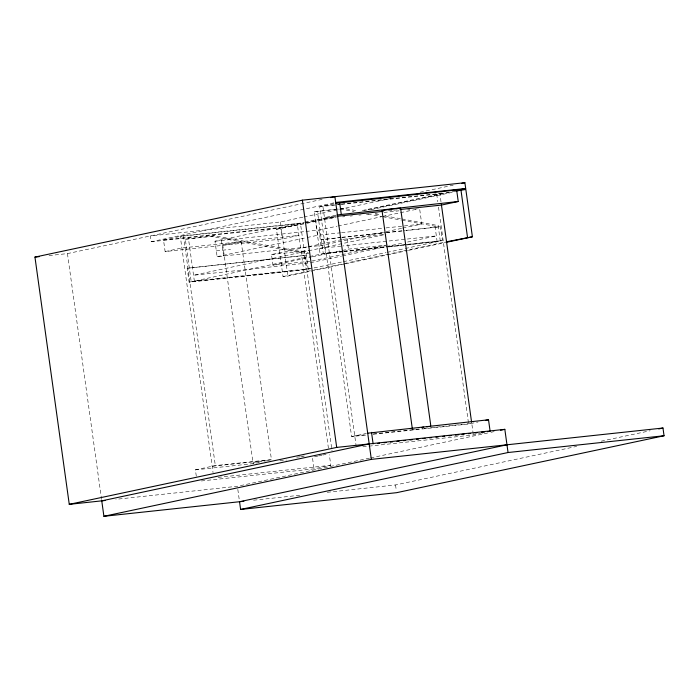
<?xml version="1.0" encoding="UTF-8"?>
<svg xmlns="http://www.w3.org/2000/svg" width="699" height="699" viewBox="0 0 699 699"><rect width="100%" height="100%" fill="white"/><g stroke="black" fill="none" stroke-linecap="round" stroke-linejoin="round"><path stroke-width="0.52" stroke-dasharray="3.5 2.62" d="M49.035 255.581L67.454 253.597L323.165 199.163M302.789 217.206L280.395 221.976L150.39 235.947L151.194 241.74L335.695 202.465M165.121 251.561L181.889 247.996L298.892 235.414L282.125 238.988L165.121 251.561L163.514 239.975L183.426 235.738L300.43 223.156L332.025 450.864M365.691 435.075L351.606 436.587L319.705 206.721L334.384 203.601M185.314 239.224L211.308 236.428L306.066 253.693L308.207 269.15L191.203 281.723L185.314 239.224L214.453 235.764L308.145 252.828M342.894 251.832L320.151 254.27L314.253 211.78L343.392 208.311L356.167 210.644M211.308 236.428L214.453 235.764M341.295 208.756L343.392 208.311M303.855 216.978L391.309 198.359M420.099 192.234L453.162 185.191M335.992 215.187L324.458 217.642L336.376 216.367M307.036 247.009L217.118 256.673L214.969 241.216L303.951 222.273M305.009 222.055L315.607 219.792L336.193 217.581M341.374 204.396L436.709 194.147L444.048 192.583M151.194 241.74L281.199 227.769L303.593 222.998M304.659 222.771L336.656 215.965M362.248 210.513L448.636 192.129M344.424 264.03L287.901 276.061L283.025 276.586L276.454 229.255L336.175 216.541M363.908 210.644L367.106 209.962M368.172 209.735L454.56 191.343M276.454 229.255L305.856 223.514M306.922 223.287L336.787 216.926M370.916 209.665L455.163 191.727M305.97 231.439L318.971 230.041L336.979 226.205M338.036 225.978L381.471 216.734M382.528 216.507L418.552 208.844M217.118 256.673L306.101 237.73M307.158 237.503L317.748 235.248L340.5 232.802M187.183 268.259L306.276 255.24L187.183 268.259L189.114 282.169L306.11 269.596L342.274 261.898M340.789 237.389L321.365 239.696L340.859 237.599M309.814 261.243L272.986 265.201L271.509 254.55L341.671 239.617M342.728 239.39L385.988 234.296M308.119 246.896L321.121 245.498L401.628 228.355M402.685 228.127L421.75 224.073L419.61 208.617M383.856 234.742L193.544 275.257L309.465 262.798M306.066 253.693L309.211 253.021M402.004 220.229L435.005 226.249L438.151 225.576L440.291 241.033L388.294 246.616M405.167 248.503L442.388 240.578L440.457 226.677L405.866 230.618M189.114 282.169L308.416 256.769M309.482 256.542L325.385 253.16L342.72 251.291M272.986 265.201L311.256 257.049M312.313 256.821L348.46 249.132L385.298 245.174M311.981 261.007L387.464 244.938M310.548 262.684L341.47 256.105M342.536 255.878L385.175 246.799M386.241 246.572L403.297 242.937M407.561 242.029L436.342 235.904L343.174 245.917M343.34 261.671L385.979 252.592M387.045 252.365L404.101 248.73M283.025 276.586L312.881 270.225M313.947 269.997L445.123 242.072M345.489 263.803L407.342 250.635M408.408 250.408L445.735 242.457M196.288 476.159L195.405 469.842L215.327 465.595L273.825 459.313M351.606 436.587L366.276 433.467M314.506 456.814L317.652 456.15M318.7 455.923L321.846 455.259M322.894 455.032L326.04 454.359M373.266 434.262L468.61 424.013L478.037 422.004M201.347 480.964L314.017 468.854L330.793 465.281L329.334 454.743M362.86 446.81L473.363 434.935L480.694 433.371M481.742 433.144L484.888 432.48M369.509 458.151L237.389 486.268L115.868 499.331M370.575 457.924L489.912 432.515M490.978 432.288L494.176 431.606M327.289 492.297L395.538 484.957L576.675 446.399M601.184 441.183L650.192 430.75M340.186 204.195L322.851 206.056L356.21 446.451M341.269 204.073L439.854 193.483L441.052 202.116M319.705 206.721L340.291 204.51M314.253 211.78L339.164 209.097M388.382 210.775L392.716 210.312M393.799 210.189L398.124 209.726M342.693 216.882L344.86 216.655M350.269 216.07L352.436 215.834M358.937 215.135L361.103 214.908M366.521 214.322L368.688 214.095M375.188 213.396L377.355 213.16M383.856 212.461L399.024 210.827M407.692 209.901L409.859 209.665M415.276 209.08L417.443 208.852M163.514 239.975L280.517 227.402L282.125 238.988M214.969 241.216L304.886 231.552M341.584 232.688L384.922 228.031M386.005 227.918L421.75 224.073M341.872 237.267L385.21 232.61M386.294 232.496L404.712 230.521M405.796 230.399L440.457 226.677M216.314 250.88L230.548 249.351M341.942 237.485L385.28 232.828M386.364 232.706L404.782 230.731M319.338 248.477L342.091 246.031M271.509 254.55L309.421 250.478M343.803 251.177L384.974 246.756M389.308 246.284L442.388 240.578M342.79 251.509L323.288 253.606L317.398 211.107M343.873 251.395L387.211 246.738M343.978 251.71L387.316 247.053M388.399 246.939L437.146 241.697L435.005 226.249M310.269 268.591L194.348 281.05L188.459 238.56M354.751 435.923L365.586 434.752M373.161 433.939L423 428.583M424.083 428.47L429.501 427.884M430.584 427.771L471.755 423.341L473.363 434.935M300.911 456.403L306.328 455.818M212.181 466.268L270.679 459.977M296.682 457.19L303.183 456.491M195.405 469.842L253.912 463.551M279.906 460.755L286.407 460.056M218.123 477.391L330.793 465.281M253.623 500.213L301.286 495.084M375.337 214.13L380.658 215.1M384.913 215.877L400.885 218.787M401.951 218.979L438.151 225.576M340.247 208.984L354.087 211.509M367.927 214.025L381.776 216.55M382.834 216.742L400.938 220.036M436.709 194.147L437.757 201.705M438.509 207.096L468.61 424.013M395.538 484.957L396.342 490.75M346.984 238.481L348.46 249.132M323.462 239.25L325.385 253.16M318.971 230.041L321.121 245.498M315.607 219.792L317.748 235.248M304.187 255.685L306.11 269.596M328.434 448.295L297.285 223.829L180.281 236.402L213.055 472.585M280.395 221.976L281.199 227.769M281.33 228.73L287.901 276.061M312.558 458.317L314.017 468.854M241.277 242.23A9.375 0.446 -7.9 0 1 226.974 244.563A9.375 0.446 -7.9 0 1 227.769 243.68A9.375 0.446 -7.9 0 1 241.277 242.23L271.413 459.426M222.736 244.755L253.021 463.026M221.469 240.517L223.61 255.974M237.817 489.361L239.39 500.694M183.426 235.738L215.327 465.595M67.454 253.597L101.608 499.768M414.76 429.099A9.375 0.446 -7.9 0 1 412.803 428.933M259.451 462.581A9.375 0.446 -7.9 0 1 255.415 463.018M254.034 463.114A9.375 0.446 -7.9 0 1 255.773 462.354A9.375 0.446 -7.9 0 1 266.634 460.772"/><path stroke-width="1.05" d="M105.016 500.501L69.262 504.346L34.95 257.092L302.387 200.159L464.887 182.701L465.691 188.494L456.098 190.539M330.618 197.581L334.891 196.672L371.344 459.374L103.906 516.299L101.757 500.851L369.194 443.917M335.433 203.374L456.63 189.91L458.238 201.495L441.462 205.069L400.291 209.49M461.69 183.383L464.887 182.701M337.04 214.969L458.238 201.495M453.485 190.582L456.63 189.91M455.626 191.115L465.831 189.455L472.393 236.786L446.801 242.23M446.189 241.845L472.393 236.786M367.325 433.24L488.522 419.776L490.13 431.362L487.963 431.598M69.262 504.346L336.7 447.412L504.827 429.343L508.051 452.524L240.605 509.449L239.539 501.725L506.976 444.791M485.377 420.44L488.522 419.776M500.571 430.252L504.827 429.343M658.72 428.933L662.975 428.024L664.05 435.757L396.613 492.681L240.605 509.449M335.695 202.465L465.691 188.494M337.46 216.244L382.965 211.36M34.95 257.092L39.284 256.629M377.46 443.472L379.627 443.236M383.961 442.773L386.128 442.537M390.461 442.074L392.628 441.838M396.962 441.375L399.129 441.148M403.463 440.676L405.63 440.449M409.964 439.977L412.13 439.75M416.464 439.278L418.631 439.051M422.965 438.579L425.132 438.352M429.466 437.88L431.632 437.653M435.966 437.181L438.133 436.954M442.467 436.491L444.634 436.255M448.968 435.792L451.135 435.556M455.468 435.093L458.71 434.743M461.96 434.394L464.127 434.158M468.461 433.695L470.628 433.459M474.962 432.996L477.129 432.76M481.462 432.297L483.629 432.061M371.344 459.374L662.975 428.024M508.051 452.524L664.05 435.757M103.906 516.299L243.872 501.262M460.956 189.979L467.517 237.311M441.349 204.274L471.598 422.266M400.614 208.311L430.759 425.508M382.073 210.836L412.218 428.024M339.627 202.483L341.234 214.077M371.519 432.349L373.126 443.935M302.387 200.159L336.7 447.412M383.087 210.915A9.375 0.446 -7.9 0 1 391.807 209.062A9.375 0.446 -7.9 0 1 399.146 208.73M422.091 427.334A9.375 0.446 -7.9 0 1 423.699 427.124M426.67 426.774A9.375 0.446 -7.9 0 1 429.894 426.504"/></g></svg>
